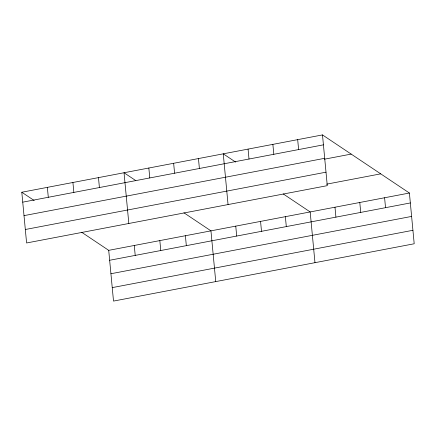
<?xml version="1.0" encoding="UTF-8"?>
<svg xmlns="http://www.w3.org/2000/svg" width="436" height="436" viewBox="0 0 436 436"><rect width="100%" height="100%" fill="white"/><g stroke="black" fill="none" stroke-linecap="round" stroke-linejoin="round"><path stroke-width="0.65" d="M322.487 134.915L327.283 185.654L26.596 242.972L21.8 192.238L322.487 134.915L409.404 193.028L414.2 243.762L113.513 301.085L108.717 250.346L81.723 232.301M22.737 202.157L323.425 144.839M24.013 215.629L324.7 158.306M324.406 159.195L351.171 154.093M25.321 229.505L326.014 172.182M326.537 184.177L380.721 173.85M108.717 250.346L409.404 193.028M109.654 260.27L410.341 202.947M110.929 273.737L411.617 216.42M112.237 287.618L412.925 230.295M235.636 162.105L223.259 153.832L228.055 204.566M283.182 193.895L310.176 211.945L314.972 262.679M135.847 180.646L124.037 172.749L128.833 223.483M183.954 212.812L210.948 230.857L215.744 281.596M21.8 192.238L34.172 200.511M384.596 197.753L385.533 207.678M359.793 202.484L360.73 212.408M334.984 207.214L335.922 217.139M297.679 139.645L298.622 149.564M285.367 216.67L286.31 226.595M272.876 144.376L273.813 154.295M260.565 221.401L261.502 231.325M248.068 149.101L249.005 159.026M235.756 226.131L236.694 236.05M198.456 158.562L199.394 168.481M185.393 235.729L186.33 245.653M173.648 163.287L174.585 173.212M159.832 240.601L160.77 250.526M148.84 168.018L149.777 177.943M134.272 245.473L135.215 255.398M98.476 177.621L99.413 187.54M72.916 182.493L73.853 192.412M47.361 187.366L48.298 197.285"/></g></svg>
